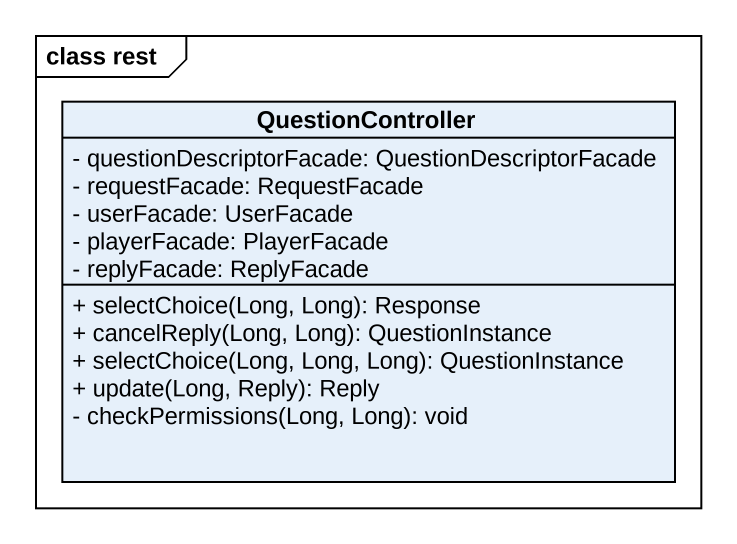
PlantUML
@startuml
mainframe class rest
hide circle
hide empty members
skinparam classAttributeIconSize 0
class QuestionController {
  - questionDescriptorFacade: QuestionDescriptorFacade
  - requestFacade: RequestFacade
  - userFacade: UserFacade
  - playerFacade: PlayerFacade
  - replyFacade: ReplyFacade
  + selectChoice(Long, Long): Response
  + cancelReply(Long, Long): QuestionInstance
  + selectChoice(Long, Long, Long): QuestionInstance
  + update(Long, Reply): Reply
  - checkPermissions(Long, Long): void
}
@enduml
